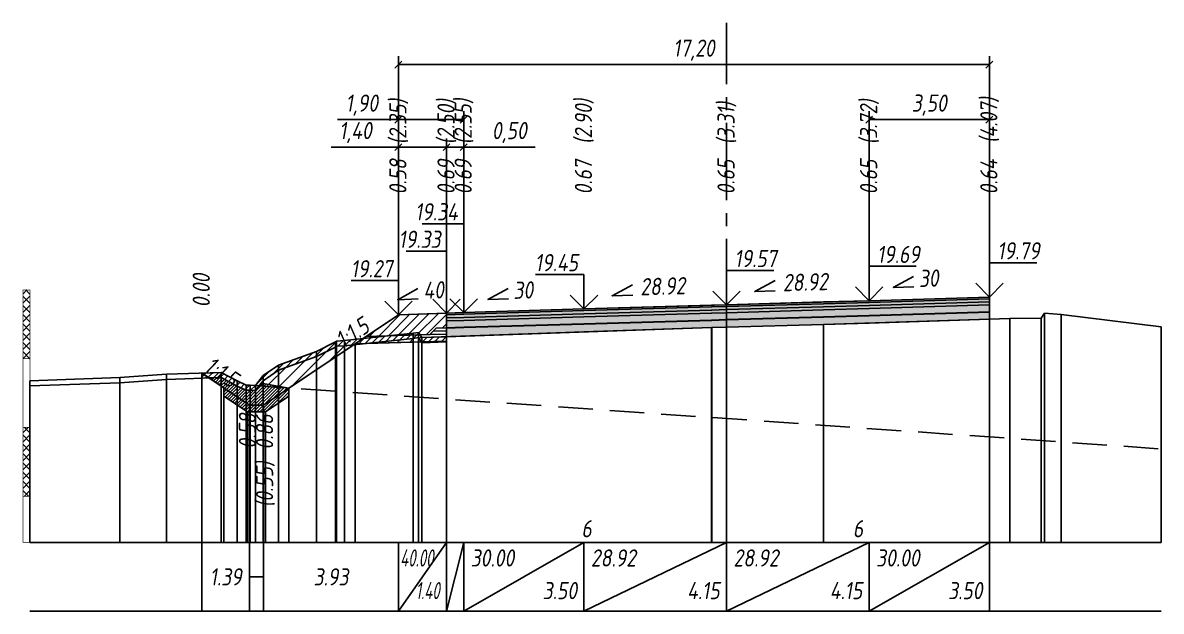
# Model space of a CAD drawing. Extents: x -717 to 1451, y -133302 to 233.
# Drawn here: x 78.9 to 244.6, y -96368 to -96282.4 of the extents above; entities that cross this region are included whole.
import ezdxf
from ezdxf.enums import TextEntityAlignment as Align

# ---------------------------------------------------------------- set-up
doc = ezdxf.new("R2010")
doc.units = 0
doc.linetypes.add('осевая2', pattern=[1.125, 0.75, -0.125, 0.125, -0.125])
doc.linetypes.add('штриховая', pattern=[0.75, 0.5, -0.25])
for name, color, linetype in [('Интерполированный поперечник', 2, 'Continuous'), ('Код_514', 1, 'Continuous'), ('Контур_0', 7, 'Continuous'), ('Контур_2521', 7, 'Continuous'), ('Контур_2564', 7, 'Continuous'), ('Контур_2660', 7, 'Continuous'), ('Контур_2665', 7, 'Continuous'), ('Контур_400', 7, 'Continuous'), ('Контур_508', 7, 'Continuous'), ('Контур_512', 7, 'Continuous'), ('Контур_513', 7, 'Continuous'), ('Контур_818', 7, 'Continuous'), ('Красный поперечник', 1, 'Continuous'), ('Линейка абсолютных высот', 7, 'Continuous'), ('Объём_2501', 7, 'Continuous'), ('Объём_2564', 7, 'Continuous'), ('Объём_2650', 7, 'Continuous'), ('Объём_2660', 7, 'Continuous'), ('Объём_2661', 7, 'Continuous'), ('Объём_2663', 7, 'Continuous'), ('Объём_2664', 7, 'Continuous'), ('Объём_2665', 7, 'Continuous'), ('Объём_2666', 7, 'Continuous'), ('Ось', 1, 'осевая2'), ('Откосы', 7, 'Continuous'), ('Отметки покрытия', 7, 'Continuous'), ('Рабочие отметки', 7, 'Continuous'), ('Рабочие отметки доп.', 7, 'Continuous'), ('Слои выравнивания', 7, 'Continuous'), ('Таблица', 7, 'Continuous'), ('Уклоны проезжей части', 7, 'Continuous'), ('Черный поперечник', 3, 'Continuous')]:
    doc.layers.add(name, color=color, linetype=linetype)
for name, color, linetype, true_color in [('Контур_2540', 2, 'Continuous', 0xffff00), ('Контур_2560', 2, 'Continuous', 0xffff00), ('Контур_2561', 7, 'Continuous', 0xff8040), ('Контур_2562', 3, 'Continuous', 0x00ff00), ('Контур_2563', 7, 'Continuous', 0xff8000), ('Контур_2570', 7, 'Continuous', 0x80ff00), ('Контур_2583', 3, 'Continuous', 0x00ff00), ('Контур_2584', 3, 'Continuous', 0x00ff00), ('Контур_2725', 7, 'Continuous', 0x323232), ('Контур_2736', 4, 'Continuous', 0x00ffff), ('Контур_2737', 4, 'Continuous', 0x00ffff), ('Контур_2738', 4, 'Continuous', 0x00ffff), ('Контур_2739', 4, 'Continuous', 0x00ffff), ('Контур_2741', 4, 'Continuous', 0x00ffff), ('Контур_2742', 4, 'Continuous', 0x00ffff), ('Контур_2743', 4, 'Continuous', 0x00ffff), ('Контур_2744', 7, 'Continuous', 0xa4ffff), ('Контур_2745', 7, 'Continuous', 0xa4ffff), ('Контур_2747', 4, 'Continuous', 0x00ffff), ('Контур_2748', 4, 'Continuous', 0x00ffff), ('Контур_2749', 4, 'Continuous', 0x00ffff), ('Контур_2750', 4, 'Continuous', 0x00ffff), ('Контур_2751', 4, 'Continuous', 0x00ffff), ('Контур_2752', 4, 'Continuous', 0x00ffff), ('Контур_2760', 7, 'Continuous', 0x323232), ('Контур_2761', 7, 'Continuous', 0x323232), ('Контур_2762', 7, 'Continuous', 0x323232), ('Контур_2763', 7, 'Continuous', 0x323232), ('Контур_2764', 7, 'Continuous', 0x323232), ('Контур_2765', 7, 'Continuous', 0x323232), ('Контур_402', 7, 'Continuous', 0xff6464), ('Контур_703', 4, 'Continuous', 0x00ffff), ('Контур_705', 4, 'Continuous', 0x00ffff), ('Контур_707', 4, 'Continuous', 0x00ffff), ('Контур_720', 131, 'Continuous', 0xaaffff), ('Объём_2520', 7, 'Continuous', 0x80ffff), ('Объём_2540', 2, 'Continuous', 0xffff00), ('Объём_2560', 2, 'Continuous', 0xffff00), ('Объём_2561', 7, 'Continuous', 0xff8040), ('Объём_2562', 3, 'Continuous', 0x00ff00), ('Объём_2563', 7, 'Continuous', 0xff8000), ('Объём_2570', 7, 'Continuous', 0x80ff00), ('Объём_2583', 3, 'Continuous', 0x00ff00), ('Объём_2584', 3, 'Continuous', 0x00ff00), ('Объём_2594', 3, 'Continuous', 0x00ff00), ('Объём_2598', 3, 'Continuous', 0x00ff00), ('Объём_2600', 7, 'Continuous', 0x808000), ('Объём_2620', 2, 'Continuous', 0xffff00), ('Объём_2746', 2, 'Continuous', 0xffff00)]:
    doc.layers.add(name, color=color, linetype=linetype, true_color=true_color)
doc.styles.get("Standard").update_dxf_attribs({"font": 'txt', "height": 2.5})
doc.styles.add('М', font='romand.shx', dxfattribs={"width": 0.8, "oblique": 10, "height": 2.5})
doc.dimstyles.new('ISO-25', dxfattribs={"dimtxt": 2.5, "dimasz": 2.5, "dimexe": 1.25, "dimexo": 0.625, "dimtad": 1, "dimtxsty": 'Standard', "dimcen": 2.5, "dimadec": 0, "dimazin": 0, "dimtfac": 1, "dimtmove": 0, "dimatfit": 3, "dimfxl": 1, "dimarcsym": 0})
pattern_1 = [(45.0000013, (0, 0), (-0.67351924, 0.673519211), []), (135.0000003, (0, 0), (-0.673519222, -0.67351923), [])]
pattern_2 = [(0, (0, 0), (0, 6.985), [5.08, -1.905]), (90, (0, 0), (-6.985, 4e-16), [5.08, -1.905])]

# ---------------------------------------------------------------- blocks, each defined once
blk = doc.blocks.new('_Oblique')
at = {"color": 0, "linetype": 'ByBlock', "lineweight": -2}
blk.add_line((-0.5, -0.5), (0.5, 0.5), dxfattribs=at)
blk = doc.blocks.new('*D1909')
at = {"color": 0, "lineweight": -2, "transparency": 16777216}
for p, q in [((133.61, -96300.48), (123.83, -96300.48)), ((133.61, -96324.34), (133.61, -96299.23)), ((140.61, -96300.48), (133.61, -96300.48)), ((140.61, -96324.06), (140.61, -96299.23))]:
    blk.add_line(p, q, dxfattribs=at)
at = {"layer": 'Defpoints', "color": 0, "transparency": 16777216}
for p in [(140.61, -96300.48), (133.61, -96324.96), (140.61, -96324.68)]:
    blk.add_point(p, dxfattribs=at)
at = {"color": 0, "lineweight": -2, "transparency": 16777216, "rotation": 180}
blk.add_blockref('_Oblique', (133.61, -96300.48), dxfattribs=at)
at = {"color": 0, "lineweight": -2, "transparency": 16777216}
blk.add_blockref('_Oblique', (140.61, -96300.48), dxfattribs=at)
at = {"color": 0, "transparency": 16777216, "insert": (127.37, -96298.37), "char_height": 2.5, "width": 8.75, "attachment_point": 5, "style": 'М'}
blk.add_mtext('1,40', dxfattribs=at)
blk = doc.blocks.new('*D1910')
at = {"color": 0, "lineweight": -2, "transparency": 16777216}
for p, q in [((140.61, -96324.06), (140.61, -96299.23)), ((140.61, -96300.48), (143.11, -96300.48)), ((143.11, -96323.98), (143.11, -96299.23)), ((143.11, -96300.48), (153.52, -96300.48))]:
    blk.add_line(p, q, dxfattribs=at)
at = {"layer": 'Defpoints', "color": 0, "transparency": 16777216}
for p in [(143.11, -96300.48), (140.61, -96324.68), (143.11, -96324.61)]:
    blk.add_point(p, dxfattribs=at)
at = {"color": 0, "lineweight": -2, "transparency": 16777216, "rotation": 180}
blk.add_blockref('_Oblique', (140.61, -96300.48), dxfattribs=at)
at = {"color": 0, "lineweight": -2, "transparency": 16777216}
blk.add_blockref('_Oblique', (143.11, -96300.48), dxfattribs=at)
at = {"color": 0, "transparency": 16777216, "insert": (149.76, -96298.37), "char_height": 2.5, "width": 9.1667, "attachment_point": 5, "style": 'М'}
blk.add_mtext('0,50', dxfattribs=at)
blk = doc.blocks.new('*D1911')
at = {"color": 0, "lineweight": -2, "transparency": 16777216}
for p, q in [((202.11, -96322.26), (202.11, -96295.23)), ((219.61, -96321.73), (219.61, -96295.23)), ((219.61, -96296.48), (202.11, -96296.48))]:
    blk.add_line(p, q, dxfattribs=at)
at = {"layer": 'Defpoints', "color": 0, "transparency": 16777216}
for p in [(202.11, -96296.48), (202.11, -96322.88), (219.61, -96322.36)]:
    blk.add_point(p, dxfattribs=at)
at = {"color": 0, "lineweight": -2, "transparency": 16777216, "rotation": 180}
blk.add_blockref('_Oblique', (202.11, -96296.48), dxfattribs=at)
at = {"color": 0, "lineweight": -2, "transparency": 16777216}
blk.add_blockref('_Oblique', (219.61, -96296.48), dxfattribs=at)
at = {"color": 0, "transparency": 16777216, "insert": (210.86, -96294.37), "char_height": 2.5, "width": 9.5833, "attachment_point": 5, "style": 'М'}
blk.add_mtext('3,50', dxfattribs=at)
blk = doc.blocks.new('*D1912')
at = {"color": 0, "lineweight": -2, "transparency": 16777216}
for p, q in [((133.61, -96324.34), (133.61, -96295.23)), ((143.11, -96323.98), (143.11, -96295.23)), ((133.61, -96296.48), (124.74, -96296.48)), ((143.11, -96296.48), (133.61, -96296.48))]:
    blk.add_line(p, q, dxfattribs=at)
at = {"layer": 'Defpoints', "color": 0, "transparency": 16777216}
for p in [(143.11, -96296.48), (133.61, -96324.96), (143.11, -96324.61)]:
    blk.add_point(p, dxfattribs=at)
at = {"color": 0, "lineweight": -2, "transparency": 16777216, "rotation": 180}
blk.add_blockref('_Oblique', (133.61, -96296.48), dxfattribs=at)
at = {"color": 0, "lineweight": -2, "transparency": 16777216}
blk.add_blockref('_Oblique', (143.11, -96296.48), dxfattribs=at)
at = {"color": 0, "transparency": 16777216, "insert": (128.29, -96294.37), "char_height": 2.5, "width": 8.75, "attachment_point": 5, "style": 'М'}
blk.add_mtext('1,90', dxfattribs=at)
blk = doc.blocks.new('*D1913')
at = {"color": 0, "lineweight": -2, "transparency": 16777216}
for p, q in [((133.61, -96324.34), (133.61, -96287.23)), ((219.61, -96321.73), (219.61, -96287.23)), ((133.61, -96288.48), (219.61, -96288.48))]:
    blk.add_line(p, q, dxfattribs=at)
at = {"layer": 'Defpoints', "color": 0, "transparency": 16777216}
for p in [(219.61, -96288.48), (219.61, -96322.36), (133.61, -96324.96)]:
    blk.add_point(p, dxfattribs=at)
at = {"color": 0, "lineweight": -2, "transparency": 16777216, "rotation": 180}
blk.add_blockref('_Oblique', (133.61, -96288.48), dxfattribs=at)
at = {"color": 0, "lineweight": -2, "transparency": 16777216}
blk.add_blockref('_Oblique', (219.61, -96288.48), dxfattribs=at)
at = {"color": 0, "transparency": 16777216, "insert": (176.61, -96286.37), "char_height": 2.5, "width": 11.25, "attachment_point": 5, "style": 'М'}
blk.add_mtext('17,20', dxfattribs=at)

msp = doc.modelspace()

# ---------------------------------------------------------------- hatches: boundary and pattern name
at = {"transparency": 33554681}
h = msp.add_hatch(dxfattribs=at)
h.set_pattern_fill('ANGLE', color=256)
h.set_pattern_definition(pattern_2)
h.paths.add_polyline_path([(127.101, -96329.244), (127.328, -96329.093), (128.945, -96329.044)])
h = msp.add_hatch(dxfattribs=at)
h.set_pattern_fill('ANGLE', color=256)
h.set_pattern_definition(pattern_2)
h.paths.add_polyline_path([(105, -96334.105), (105, -96333.355), (106.07, -96334.069)])
at = {"layer": 'Линейка абсолютных высот'}
h = msp.add_hatch(dxfattribs=at)
h.set_pattern_fill('ANSI37', scale=0.3, style=0)
h.set_pattern_definition(pattern_1)
h.paths.add_polyline_path([(80, -96331.264), (80, -96321.264), (79, -96321.264), (79, -96331.264)])
h = msp.add_hatch(dxfattribs=at)
h.set_pattern_fill('ANSI37', scale=0.3, style=0)
h.set_pattern_definition(pattern_1)
h.paths.add_polyline_path([(80, -96351.264), (80, -96341.264), (79, -96341.264), (79, -96351.264)])
at = {"layer": 'Объём_2563'}
h = msp.add_hatch(dxfattribs=at)
h.set_pattern_fill('ANSI31', color=256, scale=0.3)
h.paths.add_polyline_path([(133.614, -96324.902), (140.614, -96324.622), (140.614, -96326.772), (139.114, -96326.817), (138.187, -96327.745), (128.934, -96328.022)])
at = {"layer": 'Объём_2570'}
h = msp.add_hatch(dxfattribs=at)
h.set_pattern_fill('ANSI31', color=256, scale=0.2)
h.paths.add_polyline_path([(140.614, -96328.809), (137.021, -96328.934), (136.521, -96328.184), (135.742, -96328.308), (125.776, -96329.388), (124.587, -96329.447), (124.46, -96329.577), (121.7, -96330.943), (116.144, -96332.942), (113.915, -96334.479), (112.824, -96335.892), (112.023, -96335.856), (111.474, -96335.858), (110.153, -96335.256), (107.813, -96334.009), (105, -96334.105), (105, -96333.355), (107.813, -96333.259), (110.153, -96334.506), (111.474, -96335.108), (112.023, -96335.106), (112.824, -96335.142), (113.915, -96333.729), (116.144, -96332.192), (121.7, -96330.193), (124.46, -96328.827), (124.587, -96328.697), (125.776, -96328.638), (135.742, -96327.558), (136.521, -96327.434), (137.021, -96328.184), (140.614, -96328.059)])
at = {"layer": 'Объём_2600'}
h = msp.add_hatch(dxfattribs=at)
h.set_pattern_fill('ANSI31', color=6, scale=0.4)
h.paths.add_polyline_path([(135.742, -96328.308), (136.521, -96328.184), (136.934, -96328.805), (128.945, -96329.044)])
h = msp.add_hatch(dxfattribs=at)
h.set_pattern_fill('HONEY', color=5, scale=0.3)
h.paths.add_polyline_path([(140.614, -96328.694), (140.614, -96328.809), (137.021, -96328.934), (136.934, -96328.805)])
h = msp.add_hatch(dxfattribs=at)
h.set_pattern_fill('ANSI31', color=6, scale=0.4)
h.paths.add_polyline_path([(116.144, -96332.942), (121.7, -96330.943), (124.46, -96329.577), (124.587, -96329.447), (125.776, -96329.388), (127.101, -96329.244), (117.669, -96335.532), (113.637, -96334.839), (113.915, -96334.479)])
h = msp.add_hatch(dxfattribs=at)
h.set_pattern_fill('HONEY', color=5, scale=0.3)
h.paths.add_polyline_path([(127.101, -96329.244), (127.328, -96329.093), (128.945, -96329.044)])
h = msp.add_hatch(dxfattribs=at)
h.set_pattern_fill('HONEY', color=5, scale=0.3)
h.paths.add_polyline_path([(105, -96334.105), (105, -96333.355), (106.07, -96334.069)])
at = {"layer": 'Объём_2620'}
h = msp.add_hatch(dxfattribs=at)
h.set_pattern_fill('ANSI31', color=2, scale=0.1)
h.paths.add_polyline_path([(107.813, -96334.009), (110.153, -96335.256), (111.474, -96335.858), (112.023, -96335.856), (112.824, -96335.892), (113.637, -96334.839), (117.669, -96335.532), (117.669, -96336.734), (114.27, -96339), (111.664, -96339), (108.217, -96336.702), (108.217, -96335.5), (106.07, -96334.069)])
at = {"layer": 'Слои выравнивания'}
for color, points in [(2, [(181.364, -96323.422), (195.485, -96323.013), (202.114, -96322.822), (219.614, -96322.297), (219.614, -96322.547), (202.114, -96323.072), (195.485, -96323.263), (181.364, -96323.672)]), (2, [(140.614, -96324.622), (143.114, -96324.547), (160.614, -96324.022), (179.192, -96323.485), (179.223, -96323.484), (181.364, -96323.422), (181.364, -96323.672), (179.223, -96323.734), (179.192, -96323.735), (160.614, -96324.272), (143.114, -96324.797), (140.614, -96324.872)]), (3, [(140.614, -96324.872), (143.114, -96324.797), (160.614, -96324.272), (179.192, -96323.735), (179.223, -96323.734), (181.364, -96323.672), (181.364, -96324.122), (179.223, -96324.184), (179.192, -96324.185), (160.614, -96324.722), (143.114, -96325.247), (140.614, -96325.322)]), (3, [(181.364, -96323.672), (195.485, -96323.263), (202.114, -96323.072), (219.614, -96322.547), (219.614, -96322.997), (202.114, -96323.522), (195.485, -96323.713), (181.364, -96324.122)]), (4, [(181.364, -96324.122), (195.485, -96323.713), (202.114, -96323.522), (219.614, -96322.997), (219.614, -96323.447), (202.114, -96323.972), (195.485, -96324.163), (181.364, -96324.572)]), (5, [(181.364, -96324.572), (195.485, -96324.163), (202.114, -96323.972), (219.614, -96323.447), (219.614, -96324.447), (202.114, -96324.972), (195.485, -96325.163), (181.364, -96325.572)]), (4, [(140.614, -96325.322), (143.114, -96325.247), (160.614, -96324.722), (179.192, -96324.185), (179.223, -96324.184), (181.364, -96324.122), (181.364, -96324.572), (179.223, -96324.634), (179.192, -96324.635), (160.614, -96325.172), (143.114, -96325.697), (140.614, -96325.772)]), (5, [(140.614, -96325.772), (143.114, -96325.697), (160.614, -96325.172), (179.192, -96324.635), (179.223, -96324.634), (181.364, -96324.572), (181.364, -96325.572), (179.223, -96325.634), (179.192, -96325.635), (160.614, -96326.172), (143.114, -96326.697), (140.614, -96326.772)]), (7, [(140.614, -96326.772), (143.114, -96326.697), (160.614, -96326.172), (179.192, -96325.635), (179.223, -96325.634), (181.364, -96325.572), (181.364, -96325.622), (179.223, -96325.684), (179.192, -96325.685), (160.614, -96326.222), (143.114, -96326.747), (140.614, -96326.822)]), (7, [(181.364, -96325.572), (195.485, -96325.163), (202.114, -96324.972), (219.614, -96324.447), (219.614, -96324.497), (202.114, -96325.022), (195.485, -96325.213), (181.364, -96325.622)]), (6, [(181.364, -96325.622), (195.485, -96325.213), (202.114, -96325.022), (219.614, -96324.497), (219.614, -96325.501), (202.114, -96326.087), (195.485, -96326.309), (181.364, -96326.672)]), (6, [(140.614, -96326.822), (143.114, -96326.747), (160.614, -96326.222), (179.192, -96325.685), (179.223, -96325.684), (181.364, -96325.622), (181.364, -96326.672), (179.223, -96326.726), (179.192, -96326.719), (160.614, -96327.364), (143.114, -96327.972), (140.614, -96328.059)])]:
    msp.add_hatch(color=color, dxfattribs=at).paths.add_polyline_path(points)

# ---------------------------------------------------------------- linework, layer by layer
msp.add_lwpolyline([(140.614, -96328.059), (140.614, -96328.809)])
at = {"layer": 'Интерполированный поперечник', "linetype": 'штриховая', "ltscale": 10, "flags": 128}
msp.add_lwpolyline([(112.003, -96335.137), (244.614, -96344.384)], dxfattribs=at)
at = {"layer": 'Код_514'}
for p, q in [((105, -96368), (105, -96358)), ((111.967, -96368), (111.967, -96358)), ((113.967, -96368), (113.967, -96358)), ((133.614, -96368), (133.614, -96358)), ((133.614, -96368), (140.614, -96358)), ((140.614, -96368), (140.614, -96358)), ((140.614, -96368), (143.114, -96358)), ((143.114, -96368), (143.114, -96358)), ((143.114, -96368), (160.614, -96358)), ((160.614, -96368), (160.614, -96358)), ((160.614, -96368), (181.364, -96358)), ((181.364, -96368), (181.364, -96358)), ((181.364, -96368), (202.114, -96358)), ((202.114, -96368), (202.114, -96358)), ((202.114, -96368), (219.614, -96358)), ((219.614, -96368), (219.614, -96358)), ((111.967, -96363), (113.967, -96363))]:
    msp.add_line(p, q, dxfattribs=at)
at = {"layer": 'Контур_0', "flags": 128}
for points in [[(219.614, -96322.297), (219.614, -96326.347)], [(133.614, -96324.902), (117.669, -96335.532), (117.669, -96335.532), (117.669, -96335.532), (117.669, -96335.532), (117.669, -96335.532), (117.669, -96335.532), (117.669, -96335.532), (117.669, -96335.532), (117.669, -96335.532), (117.669, -96335.532), (117.669, -96335.532), (117.669, -96335.532), (117.669, -96335.532), (117.669, -96335.532), (113.967, -96338), (111.967, -96338), (105, -96333.355), (105, -96333.355), (105, -96333.355), (105, -96333.355), (105, -96333.355), (105, -96333.355), (105, -96333.355), (105, -96333.355), (105, -96333.355), (105, -96333.355), (105, -96333.355), (105, -96333.355), (105, -96333.355)], [(133.614, -96324.902), (117.669, -96335.532), (117.669, -96335.532), (117.669, -96335.532), (117.669, -96335.532), (117.669, -96335.532), (117.669, -96335.532), (117.669, -96335.532), (117.669, -96335.532), (117.669, -96335.532), (117.669, -96335.532), (117.669, -96335.532), (117.669, -96335.532), (117.669, -96335.532), (117.669, -96335.532), (113.967, -96338)], [(128.934, -96328.022), (138.187, -96327.745), (139.114, -96326.817), (140.614, -96326.772)], [(139.114, -96326.817), (140.614, -96326.772), (140.614, -96327.672), (138.187, -96327.745), (139.114, -96326.817), (139.114, -96326.817)]]:
    msp.add_lwpolyline(points, dxfattribs=at)
at = {"layer": 'Контур_2521', "color": 250, "flags": 128}
msp.add_lwpolyline([(138.651, -96327.281), (140.614, -96327.222)], dxfattribs=at)
at = {"layer": 'Контур_2540', "flags": 128}
msp.add_lwpolyline([(138.187, -96327.745), (140.614, -96327.672), (140.614, -96328.694), (127.328, -96329.093), (128.934, -96328.022), (138.187, -96327.745), (138.187, -96327.745)], dxfattribs=at)
at = {"layer": 'Контур_2560', "flags": 128}
msp.add_lwpolyline([(133.614, -96324.902), (133.614, -96324.902), (133.614, -96324.902), (140.614, -96324.622)], dxfattribs=at)
at = {"layer": 'Контур_2561', "flags": 128}
msp.add_lwpolyline([(140.614, -96324.622), (140.614, -96324.622), (133.614, -96324.902), (133.614, -96324.902), (140.614, -96324.622)], dxfattribs=at)
at = {"layer": 'Контур_2562', "flags": 128}
msp.add_lwpolyline([(133.614, -96324.902), (133.614, -96324.902), (133.614, -96324.902), (133.614, -96324.902), (133.614, -96324.902)], dxfattribs=at)
at = {"layer": 'Контур_2563', "flags": 128}
msp.add_lwpolyline([(133.614, -96324.902), (140.614, -96324.622), (140.614, -96326.772), (139.114, -96326.817), (138.187, -96327.745), (128.934, -96328.022), (133.614, -96324.902), (133.614, -96324.902)], dxfattribs=at)
at = {"layer": 'Контур_2564', "flags": 128}
msp.add_lwpolyline([(133.614, -96324.902), (140.614, -96324.622)], dxfattribs=at)
at = {"layer": 'Контур_2570', "flags": 128}
msp.add_lwpolyline([(80, -96335.213), (93.068, -96334.765), (99.855, -96334.281), (107.813, -96334.009), (110.153, -96335.256), (111.474, -96335.858), (112.023, -96335.856), (112.824, -96335.892), (113.915, -96334.479), (116.144, -96332.942), (121.7, -96330.943), (124.46, -96329.577), (124.587, -96329.447), (125.776, -96329.388), (135.742, -96328.308), (136.521, -96328.184), (137.021, -96328.934), (140.614, -96328.809), (140.614, -96328.809), (140.614, -96328.809)], dxfattribs=at)
at = {"layer": 'Контур_2583', "flags": 128}
for points in [[(111.664, -96339), (111.967, -96339), (111.967, -96338), (108.217, -96335.5), (108.217, -96336.702), (111.664, -96339)], [(117.669, -96336.734), (117.669, -96335.532), (113.967, -96338), (113.967, -96339), (114.27, -96339), (117.669, -96336.734)]]:
    msp.add_lwpolyline(points, dxfattribs=at)
at = {"layer": 'Контур_2584', "flags": 128}
msp.add_lwpolyline([(113.967, -96339), (113.967, -96338), (111.967, -96338), (111.967, -96339), (113.967, -96339)], dxfattribs=at)
at = {"layer": 'Контур_2660', "flags": 128}
msp.add_lwpolyline([(127.328, -96329.093), (140.614, -96328.694)], dxfattribs=at)
at = {"layer": 'Контур_2665', "flags": 128}
msp.add_lwpolyline([(133.614, -96324.902), (133.614, -96324.902)], dxfattribs=at)
at = {"layer": 'Контур_2725', "flags": 128}
msp.add_lwpolyline([(140.614, -96328.059), (143.114, -96327.972), (160.614, -96327.364), (179.192, -96326.719), (179.223, -96326.726), (181.364, -96326.672), (195.485, -96326.309), (202.114, -96326.087), (219.614, -96325.501)], dxfattribs=at)
at = {"layer": 'Контур_2736', "flags": 128}
for points in [[(133.614, -96324.902), (117.669, -96335.532)], [(117.669, -96335.532), (113.967, -96338)]]:
    msp.add_lwpolyline(points, dxfattribs=at)
at = {"layer": 'Контур_2737', "flags": 128}
msp.add_lwpolyline([(117.669, -96335.532), (117.669, -96335.532)], dxfattribs=at)
at = {"layer": 'Контур_2738', "flags": 128}
msp.add_lwpolyline([(117.669, -96335.532), (117.669, -96335.532)], dxfattribs=at)
at = {"layer": 'Контур_2739', "flags": 128}
msp.add_lwpolyline([(117.669, -96335.532), (117.669, -96335.532)], dxfattribs=at)
at = {"layer": 'Контур_2741', "flags": 128}
msp.add_lwpolyline([(105, -96333.355), (105, -96333.355)], dxfattribs=at)
at = {"layer": 'Контур_2742', "flags": 128}
msp.add_lwpolyline([(105, -96333.355), (105, -96333.355)], dxfattribs=at)
at = {"layer": 'Контур_2743', "flags": 128}
msp.add_lwpolyline([(105, -96333.355), (105, -96333.355)], dxfattribs=at)
at = {"layer": 'Контур_2744', "flags": 128}
msp.add_lwpolyline([(105, -96333.355), (105, -96333.355)], dxfattribs=at)
msp.add_lwpolyline([(105, -96333.355), (105, -96333.355)], dxfattribs=at)
msp.add_lwpolyline([(105, -96333.355), (105, -96333.355)], dxfattribs=at)
msp.add_lwpolyline([(105, -96333.355), (105, -96333.355)], dxfattribs=at)
msp.add_lwpolyline([(105, -96333.355), (105, -96333.355)], dxfattribs=at)
msp.add_lwpolyline([(105, -96333.355), (105, -96333.355)], dxfattribs=at)
at = {"layer": 'Контур_2745', "flags": 128}
msp.add_lwpolyline([(117.669, -96335.532), (117.669, -96335.532)], dxfattribs=at)
msp.add_lwpolyline([(117.669, -96335.532), (117.669, -96335.532)], dxfattribs=at)
msp.add_lwpolyline([(117.669, -96335.532), (117.669, -96335.532)], dxfattribs=at)
msp.add_lwpolyline([(117.669, -96335.532), (117.669, -96335.532)], dxfattribs=at)
msp.add_lwpolyline([(117.669, -96335.532), (117.669, -96335.532)], dxfattribs=at)
msp.add_lwpolyline([(117.669, -96335.532), (117.669, -96335.532)], dxfattribs=at)
at = {"layer": 'Контур_2747', "flags": 128}
msp.add_lwpolyline([(117.669, -96335.532), (117.669, -96335.532)], dxfattribs=at)
at = {"layer": 'Контур_2748', "flags": 128}
msp.add_lwpolyline([(117.669, -96335.532), (117.669, -96335.532)], dxfattribs=at)
at = {"layer": 'Контур_2749', "flags": 128}
msp.add_lwpolyline([(117.669, -96335.532), (117.669, -96335.532)], dxfattribs=at)
at = {"layer": 'Контур_2750', "flags": 128}
msp.add_lwpolyline([(105, -96333.355), (105, -96333.355)], dxfattribs=at)
at = {"layer": 'Контур_2751', "flags": 128}
msp.add_lwpolyline([(105, -96333.355), (105, -96333.355)], dxfattribs=at)
at = {"layer": 'Контур_2752', "flags": 128}
msp.add_lwpolyline([(105, -96333.355), (105, -96333.355)], dxfattribs=at)
at = {"layer": 'Контур_2760', "flags": 128}
msp.add_lwpolyline([(140.614, -96324.622), (143.114, -96324.547), (160.614, -96324.022), (179.192, -96323.485), (179.223, -96323.484), (181.364, -96323.422), (195.485, -96323.013), (202.114, -96322.822), (219.614, -96322.297)], dxfattribs=at)
at = {"layer": 'Контур_2761', "flags": 128}
msp.add_lwpolyline([(140.614, -96324.872), (143.114, -96324.797), (160.614, -96324.272), (179.192, -96323.735), (179.223, -96323.734), (181.364, -96323.672), (195.485, -96323.263), (202.114, -96323.072), (219.614, -96322.547)], dxfattribs=at)
at = {"layer": 'Контур_2762', "flags": 128}
msp.add_lwpolyline([(140.614, -96325.322), (143.114, -96325.247), (160.614, -96324.722), (179.192, -96324.185), (179.223, -96324.184), (181.364, -96324.122), (195.485, -96323.713), (202.114, -96323.522), (219.614, -96322.997)], dxfattribs=at)
at = {"layer": 'Контур_2763', "flags": 128}
msp.add_lwpolyline([(140.614, -96325.772), (143.114, -96325.697), (160.614, -96325.172), (179.192, -96324.635), (179.223, -96324.634), (181.364, -96324.572), (195.485, -96324.163), (202.114, -96323.972), (219.614, -96323.447)], dxfattribs=at)
at = {"layer": 'Контур_2764', "flags": 128}
msp.add_lwpolyline([(140.614, -96326.772), (143.114, -96326.697), (160.614, -96326.172), (179.192, -96325.635), (179.223, -96325.634), (181.364, -96325.572), (195.485, -96325.163), (202.114, -96324.972), (219.614, -96324.447)], dxfattribs=at)
at = {"layer": 'Контур_2765', "flags": 128}
msp.add_lwpolyline([(140.614, -96326.822), (143.114, -96326.747), (160.614, -96326.222), (179.192, -96325.685), (179.223, -96325.684), (181.364, -96325.622), (195.485, -96325.213), (202.114, -96325.022), (219.614, -96324.497)], dxfattribs=at)
at = {"layer": 'Контур_400', "flags": 128}
for points in [[(181.364, -96323.422), (202.114, -96322.822), (219.614, -96322.297)], [(140.614, -96324.622), (143.114, -96324.547), (143.114, -96324.547), (143.114, -96324.547), (143.114, -96324.547), (143.114, -96324.547), (143.114, -96324.547), (160.614, -96324.022), (181.364, -96323.422)]]:
    msp.add_lwpolyline(points, dxfattribs=at)
at = {"layer": 'Контур_402', "flags": 128}
msp.add_lwpolyline([(127.328, -96329.093), (140.614, -96328.694), (140.614, -96328.059), (179.192, -96326.719), (179.223, -96326.726), (181.364, -96326.672), (195.485, -96326.309), (219.614, -96325.501)], dxfattribs=at)
at = {"layer": 'Контур_508', "flags": 128}
msp.add_lwpolyline([(105, -96333.355), (108.217, -96335.5), (108.217, -96336.702), (111.664, -96339), (111.967, -96339), (113.967, -96339), (114.27, -96339), (117.669, -96336.734), (117.669, -96335.532), (127.328, -96329.093), (140.614, -96328.694), (140.614, -96328.059), (179.192, -96326.719), (179.223, -96326.726), (181.364, -96326.672), (195.485, -96326.309), (219.614, -96325.501)], dxfattribs=at)
at = {"layer": 'Контур_512', "flags": 128}
msp.add_lwpolyline([(105, -96333.355), (108.217, -96335.5), (108.217, -96336.702), (111.664, -96339), (111.967, -96339), (113.967, -96339), (114.27, -96339), (117.669, -96336.734), (117.669, -96335.532), (127.328, -96329.093), (140.614, -96328.694)], dxfattribs=at)
at = {"layer": 'Контур_513', "flags": 128}
msp.add_lwpolyline([(105, -96333.355), (108.217, -96335.5), (108.217, -96336.702), (111.664, -96339), (111.967, -96339), (113.967, -96339), (114.27, -96339), (117.669, -96336.734), (117.669, -96335.532), (127.328, -96329.093), (140.614, -96328.694), (140.614, -96328.059), (179.192, -96326.719), (179.223, -96326.726), (181.364, -96326.672), (195.485, -96326.309), (219.614, -96325.501)], dxfattribs=at)
at = {"layer": 'Контур_703', "flags": 128}
msp.add_lwpolyline([(133.614, -96324.902), (117.669, -96335.532)], dxfattribs=at)
at = {"layer": 'Контур_705', "flags": 128}
msp.add_lwpolyline([(117.669, -96335.532), (117.669, -96335.532)], dxfattribs=at)
at = {"layer": 'Контур_707', "flags": 128}
msp.add_lwpolyline([(111.967, -96338), (105, -96333.355)], dxfattribs=at)
at = {"layer": 'Контур_720', "flags": 128}
msp.add_lwpolyline([(113.967, -96338), (111.967, -96338)], dxfattribs=at)
at = {"layer": 'Контур_818', "flags": 128}
msp.add_lwpolyline([(105, -96334.105), (107.813, -96334.009), (110.153, -96335.256), (111.474, -96335.858), (112.023, -96335.856), (112.824, -96335.892), (113.915, -96334.479), (116.144, -96332.942), (121.7, -96330.943), (124.46, -96329.577), (124.587, -96329.447), (125.776, -96329.388), (135.742, -96328.308), (136.521, -96328.184), (137.021, -96328.934), (140.614, -96328.809), (140.614, -96328.809), (140.614, -96328.809)], dxfattribs=at)
at = {"layer": 'Красный поперечник'}
for p, q in [((202.114, -96322.822), (219.614, -96322.297)), ((160.614, -96324.022), (181.364, -96323.422)), ((181.364, -96323.422), (202.114, -96322.822)), ((113.967, -96338), (133.614, -96324.902)), ((133.614, -96324.902), (140.614, -96324.622)), ((140.614, -96324.622), (143.114, -96324.547)), ((143.114, -96324.547), (160.614, -96324.022)), ((140.614, -96328.694), (140.614, -96358)), ((127.328, -96329.093), (127.328, -96358)), ((105, -96333.355), (105, -96358)), ((105, -96333.355), (111.967, -96338)), ((108.217, -96335.5), (108.217, -96358)), ((117.669, -96335.532), (117.669, -96358)), ((108.217, -96336.702), (108.217, -96358)), ((117.669, -96336.734), (117.669, -96358)), ((111.967, -96338), (113.967, -96338)), ((111.664, -96339), (111.664, -96358)), ((111.967, -96339), (111.967, -96358)), ((113.967, -96339), (113.967, -96358)), ((114.27, -96339), (114.27, -96358))]:
    msp.add_line(p, q, dxfattribs=at)
at = {"layer": 'Линейка абсолютных высот', "color": 7, "const_width": 0.1, "flags": 128}
for points in [[(80, -96331.264), (80, -96321.264), (79, -96321.264), (79, -96331.264), (80, -96331.264)], [(80, -96341.264), (80, -96331.264), (79, -96331.264), (79, -96341.264), (80, -96341.264)], [(80, -96351.264), (80, -96341.264), (79, -96341.264), (79, -96351.264), (80, -96351.264)], [(80, -96358), (80, -96351.264), (79, -96351.264), (79, -96358), (80, -96358)]]:
    msp.add_lwpolyline(points, dxfattribs=at)
at = {"layer": 'Объём_2501', "flags": 128}
for points in [[(181.364, -96323.422), (202.114, -96322.822), (219.614, -96322.297)], [(140.614, -96324.622), (143.114, -96324.547), (143.114, -96324.547), (143.114, -96324.547), (143.114, -96324.547), (143.114, -96324.547), (143.114, -96324.547), (160.614, -96324.022), (181.364, -96323.422)]]:
    msp.add_lwpolyline(points, dxfattribs=at)
at = {"layer": 'Объём_2520', "color": 250, "flags": 128}
msp.add_lwpolyline([(139.114, -96326.817), (140.614, -96326.772), (140.614, -96327.672), (138.187, -96327.745), (139.114, -96326.817), (139.114, -96326.817)], dxfattribs=at)
at = {"layer": 'Объём_2540', "flags": 128}
msp.add_lwpolyline([(138.187, -96327.745), (140.614, -96327.672), (140.614, -96328.694), (127.328, -96329.093), (128.934, -96328.022), (138.187, -96327.745), (138.187, -96327.745)], dxfattribs=at)
at = {"layer": 'Объём_2560', "flags": 128}
msp.add_lwpolyline([(133.614, -96324.902), (133.614, -96324.902), (133.614, -96324.902), (140.614, -96324.622)], dxfattribs=at)
at = {"layer": 'Объём_2561', "flags": 128}
msp.add_lwpolyline([(140.614, -96324.622), (140.614, -96324.622), (133.614, -96324.902), (133.614, -96324.902), (140.614, -96324.622)], dxfattribs=at)
at = {"layer": 'Объём_2562', "flags": 128}
msp.add_lwpolyline([(133.614, -96324.902), (133.614, -96324.902), (133.614, -96324.902), (133.614, -96324.902), (133.614, -96324.902)], dxfattribs=at)
at = {"layer": 'Объём_2563', "color": 250, "flags": 128}
msp.add_lwpolyline([(133.614, -96324.902), (140.614, -96324.622), (140.614, -96326.772), (139.114, -96326.817), (138.187, -96327.745), (128.934, -96328.022), (133.614, -96324.902), (133.614, -96324.902)], dxfattribs=at)
at = {"layer": 'Объём_2564', "flags": 128}
msp.add_lwpolyline([(133.614, -96324.902), (140.614, -96324.622)], dxfattribs=at)
at = {"layer": 'Объём_2570', "flags": 128}
for points in [[(140.614, -96328.809), (140.614, -96328.809), (137.021, -96328.934), (136.521, -96328.184), (135.742, -96328.308), (125.776, -96329.388), (124.587, -96329.447), (124.46, -96329.577), (121.7, -96330.943), (116.144, -96332.942), (113.915, -96334.479), (112.824, -96335.892), (112.023, -96335.856), (111.474, -96335.858), (110.153, -96335.256), (107.813, -96334.009), (105, -96334.105), (105, -96333.355), (107.813, -96333.259), (110.153, -96334.506), (111.474, -96335.108), (112.023, -96335.106), (112.824, -96335.142), (113.915, -96333.729), (116.144, -96332.192), (121.7, -96330.193), (124.46, -96328.827), (124.587, -96328.697), (125.776, -96328.638), (135.742, -96327.558), (136.521, -96327.434), (137.021, -96328.184), (140.614, -96328.059), (140.614, -96328.809), (140.614, -96328.809)], [(140.614, -96328.809), (140.614, -96328.809), (140.614, -96328.809)]]:
    msp.add_lwpolyline(points, dxfattribs=at)
at = {"layer": 'Объём_2583', "flags": 128}
for points in [[(111.664, -96339), (111.967, -96339), (111.967, -96338), (108.217, -96335.5), (108.217, -96336.702), (111.664, -96339)], [(117.669, -96336.734), (117.669, -96335.532), (113.967, -96338), (113.967, -96339), (114.27, -96339), (117.669, -96336.734)]]:
    msp.add_lwpolyline(points, dxfattribs=at)
at = {"layer": 'Объём_2584', "flags": 128}
msp.add_lwpolyline([(113.967, -96339), (113.967, -96338), (111.967, -96338), (111.967, -96339), (113.967, -96339)], dxfattribs=at)
at = {"layer": 'Объём_2594', "flags": 128}
for points in [[(111.967, -96338), (108.217, -96335.5)], [(117.669, -96335.532), (113.967, -96338)]]:
    msp.add_lwpolyline(points, dxfattribs=at)
at = {"layer": 'Объём_2598', "flags": 128}
msp.add_lwpolyline([(113.967, -96338), (111.967, -96338)], dxfattribs=at)
at = {"layer": 'Объём_2600', "color": 5, "flags": 128}
for points in [[(140.614, -96328.694), (140.614, -96328.809), (137.021, -96328.934), (136.934, -96328.805), (140.614, -96328.694), (140.614, -96328.694)], [(127.101, -96329.244), (127.328, -96329.093), (128.945, -96329.044), (127.101, -96329.244), (127.101, -96329.244)], [(105, -96334.105), (105, -96333.355), (106.07, -96334.069), (105, -96334.105), (105, -96334.105)]]:
    msp.add_lwpolyline(points, dxfattribs=at)
at = {"layer": 'Объём_2620', "flags": 128}
msp.add_lwpolyline([(107.813, -96334.009), (110.153, -96335.256), (111.474, -96335.858), (112.023, -96335.856), (112.824, -96335.892), (113.637, -96334.839), (117.669, -96335.532), (117.669, -96336.734), (114.27, -96339), (111.664, -96339), (108.217, -96336.702), (108.217, -96335.5), (106.07, -96334.069), (107.813, -96334.009), (107.813, -96334.009)], dxfattribs=at)
at = {"layer": 'Объём_2650', "color": 6, "flags": 128}
for points in [[(135.742, -96328.308), (136.521, -96328.184), (136.934, -96328.805), (128.945, -96329.044), (135.742, -96328.308), (135.742, -96328.308)], [(116.144, -96332.942), (121.7, -96330.943), (124.46, -96329.577), (124.587, -96329.447), (125.776, -96329.388), (127.101, -96329.244), (117.669, -96335.532), (113.637, -96334.839), (113.915, -96334.479), (116.144, -96332.942), (116.144, -96332.942)]]:
    msp.add_lwpolyline(points, dxfattribs=at)
at = {"layer": 'Объём_2660', "flags": 128}
msp.add_lwpolyline([(127.328, -96329.093), (140.614, -96328.694)], dxfattribs=at)
at = {"layer": 'Объём_2661', "flags": 128}
msp.add_lwpolyline([(133.614, -96324.902), (117.669, -96335.532)], dxfattribs=at)
at = {"layer": 'Объём_2663', "flags": 128}
for points in [[(111.967, -96338), (105, -96333.355)], [(117.669, -96335.532), (113.967, -96338)]]:
    msp.add_lwpolyline(points, dxfattribs=at)
at = {"layer": 'Объём_2664', "flags": 128}
msp.add_lwpolyline([(113.967, -96338), (111.967, -96338)], dxfattribs=at)
at = {"layer": 'Объём_2665', "flags": 128}
msp.add_lwpolyline([(133.614, -96324.902), (133.614, -96324.902)], dxfattribs=at)
at = {"layer": 'Объём_2666', "flags": 128}
msp.add_lwpolyline([(133.614, -96324.902), (117.669, -96335.532)], dxfattribs=at)
at = {"layer": 'Объём_2746', "flags": 128}
for points in [[(135.742, -96328.308), (136.521, -96328.184), (136.934, -96328.805), (128.934, -96329.045), (135.742, -96328.308), (135.742, -96328.308)], [(114.27, -96339), (111.664, -96339), (108.217, -96336.702), (108.217, -96335.5), (111.967, -96338), (113.967, -96338), (117.669, -96335.532), (117.669, -96336.734), (114.27, -96339), (114.27, -96339)]]:
    msp.add_lwpolyline(points, dxfattribs=at)
at = {"layer": 'Ось', "ltscale": 15}
msp.add_line((181.364, -96341.971), (181.364, -96282.393), dxfattribs=at)
at = {"layer": 'Откосы', "color": 1, "flags": 128}
for points in [[(167.706, -96322.006), (164.707, -96322.093), (167.662, -96320.507)], [(188.456, -96321.406), (185.457, -96321.493), (188.412, -96319.907)], [(208.629, -96320.816), (205.631, -96320.906), (208.584, -96319.317)], [(136.506, -96322.56), (133.508, -96322.679), (136.446, -96321.061)], [(149.629, -96322.541), (146.631, -96322.631), (149.584, -96321.042)]]:
    msp.add_lwpolyline(points, dxfattribs=at)
at = {"layer": 'Отметки покрытия', "color": 1}
for p, q in [((143.114, -96311.622), (137.064, -96311.622)), ((143.114, -96324.547), (143.114, -96311.622)), ((140.614, -96315.622), (134.764, -96315.622)), ((140.614, -96324.622), (140.614, -96315.622)), ((219.614, -96322.297), (219.614, -96317.297)), ((219.614, -96317.297), (226.514, -96317.297)), ((181.364, -96323.422), (181.364, -96318.422)), ((181.364, -96318.422), (188.264, -96318.422)), ((202.114, -96322.822), (202.114, -96317.822)), ((202.114, -96317.822), (208.964, -96317.822)), ((133.614, -96319.902), (126.714, -96319.902)), ((133.614, -96324.902), (133.614, -96319.902)), ((160.614, -96319.022), (153.564, -96319.022)), ((160.614, -96324.022), (160.614, -96319.022)), ((219.614, -96322.297), (217.614, -96320.297)), ((219.614, -96322.297), (221.614, -96320.297)), ((160.614, -96324.022), (158.614, -96322.022)), ((160.614, -96324.022), (162.614, -96322.022)), ((181.364, -96323.422), (179.364, -96321.422)), ((181.364, -96323.422), (183.364, -96321.422)), ((202.114, -96322.822), (200.114, -96320.822)), ((202.114, -96322.822), (204.114, -96320.822)), ((133.614, -96324.902), (131.614, -96322.902)), ((133.614, -96324.902), (135.614, -96322.902)), ((140.614, -96324.622), (138.614, -96322.622)), ((140.614, -96324.622), (142.614, -96322.622)), ((143.114, -96324.547), (141.114, -96322.547)), ((143.114, -96324.547), (145.114, -96322.547))]:
    msp.add_line(p, q, dxfattribs=at)
at = {"layer": 'Слои выравнивания'}
for p, q in [((219.614, -96322.297), (219.614, -96358)), ((181.364, -96323.422), (181.364, -96358)), ((140.614, -96324.622), (140.614, -96358))]:
    msp.add_line(p, q, dxfattribs=at)
at = {"layer": 'Слои выравнивания', "color": 2, "flags": 128}
for points in [[(181.364, -96323.422), (195.485, -96323.013), (202.114, -96322.822), (219.614, -96322.297), (219.614, -96322.547), (202.114, -96323.072), (195.485, -96323.263), (181.364, -96323.672)], [(140.614, -96324.622), (143.114, -96324.547), (160.614, -96324.022), (179.192, -96323.485), (179.223, -96323.484), (181.364, -96323.422), (181.364, -96323.672), (179.223, -96323.734), (179.192, -96323.735), (160.614, -96324.272), (143.114, -96324.797), (140.614, -96324.872)]]:
    msp.add_lwpolyline(points, close=True, dxfattribs=at)
at = {"layer": 'Слои выравнивания', "color": 3, "flags": 128}
for points in [[(140.614, -96324.872), (143.114, -96324.797), (160.614, -96324.272), (179.192, -96323.735), (179.223, -96323.734), (181.364, -96323.672), (181.364, -96324.122), (179.223, -96324.184), (179.192, -96324.185), (160.614, -96324.722), (143.114, -96325.247), (140.614, -96325.322)], [(181.364, -96323.672), (195.485, -96323.263), (202.114, -96323.072), (219.614, -96322.547), (219.614, -96322.997), (202.114, -96323.522), (195.485, -96323.713), (181.364, -96324.122)]]:
    msp.add_lwpolyline(points, close=True, dxfattribs=at)
at = {"layer": 'Слои выравнивания', "color": 4, "flags": 128}
for points in [[(181.364, -96324.122), (195.485, -96323.713), (202.114, -96323.522), (219.614, -96322.997), (219.614, -96323.447), (202.114, -96323.972), (195.485, -96324.163), (181.364, -96324.572)], [(140.614, -96325.322), (143.114, -96325.247), (160.614, -96324.722), (179.192, -96324.185), (179.223, -96324.184), (181.364, -96324.122), (181.364, -96324.572), (179.223, -96324.634), (179.192, -96324.635), (160.614, -96325.172), (143.114, -96325.697), (140.614, -96325.772)]]:
    msp.add_lwpolyline(points, close=True, dxfattribs=at)
at = {"layer": 'Слои выравнивания', "color": 5, "flags": 128}
for points in [[(181.364, -96324.572), (195.485, -96324.163), (202.114, -96323.972), (219.614, -96323.447), (219.614, -96324.447), (202.114, -96324.972), (195.485, -96325.163), (181.364, -96325.572)], [(140.614, -96325.772), (143.114, -96325.697), (160.614, -96325.172), (179.192, -96324.635), (179.223, -96324.634), (181.364, -96324.572), (181.364, -96325.572), (179.223, -96325.634), (179.192, -96325.635), (160.614, -96326.172), (143.114, -96326.697), (140.614, -96326.772)]]:
    msp.add_lwpolyline(points, close=True, dxfattribs=at)
at = {"layer": 'Слои выравнивания', "color": 7, "flags": 128}
for points in [[(140.614, -96326.772), (143.114, -96326.697), (160.614, -96326.172), (179.192, -96325.635), (179.223, -96325.634), (181.364, -96325.572), (181.364, -96325.622), (179.223, -96325.684), (179.192, -96325.685), (160.614, -96326.222), (143.114, -96326.747), (140.614, -96326.822)], [(181.364, -96325.572), (195.485, -96325.163), (202.114, -96324.972), (219.614, -96324.447), (219.614, -96324.497), (202.114, -96325.022), (195.485, -96325.213), (181.364, -96325.622)]]:
    msp.add_lwpolyline(points, close=True, dxfattribs=at)
at = {"layer": 'Слои выравнивания', "color": 6, "flags": 128}
for points in [[(181.364, -96325.622), (195.485, -96325.213), (202.114, -96325.022), (219.614, -96324.497), (219.614, -96325.501), (202.114, -96326.087), (195.485, -96326.309), (181.364, -96326.672)], [(140.614, -96326.822), (143.114, -96326.747), (160.614, -96326.222), (179.192, -96325.685), (179.223, -96325.684), (181.364, -96325.622), (181.364, -96326.672), (179.223, -96326.726), (179.192, -96326.719), (160.614, -96327.364), (143.114, -96327.972), (140.614, -96328.059)]]:
    msp.add_lwpolyline(points, close=True, dxfattribs=at)
at = {"layer": 'Таблица'}
for p, q in [((80, -96358), (244.614, -96358)), ((80, -96368), (244.614, -96368))]:
    msp.add_line(p, q, dxfattribs=at)
at = {"layer": 'Черный поперечник', "color": 7}
for p, q in [((222.576, -96325.402), (222.576, -96358)), ((227.122, -96325.371), (227.122, -96358)), ((227.634, -96324.615), (227.634, -96358)), ((230.038, -96324.855), (230.038, -96358)), ((179.192, -96326.719), (179.192, -96358)), ((179.223, -96326.726), (179.223, -96358)), ((181.364, -96326.672), (181.364, -96358)), ((195.485, -96326.309), (195.485, -96358)), ((244.614, -96326.621), (244.614, -96358)), ((124.46, -96328.827), (124.46, -96358)), ((124.587, -96328.697), (124.587, -96358)), ((125.776, -96328.638), (125.776, -96358)), ((135.742, -96327.558), (135.742, -96358)), ((136.521, -96327.434), (136.521, -96358)), ((137.021, -96328.184), (137.021, -96358)), ((121.7, -96330.193), (121.7, -96358)), ((116.144, -96332.192), (116.144, -96358)), ((99.855, -96333.531), (99.855, -96358)), ((107.813, -96333.259), (107.813, -96358)), ((113.915, -96333.729), (113.915, -96358)), ((80, -96334.463), (80, -96358)), ((93.068, -96334.015), (93.068, -96358)), ((110.153, -96334.506), (110.153, -96358)), ((111.474, -96335.108), (111.474, -96358)), ((112.023, -96335.106), (112.023, -96358)), ((112.824, -96335.142), (112.824, -96358))]:
    msp.add_line(p, q, dxfattribs=at)
at = {"layer": 'Черный поперечник', "flags": 128}
msp.add_lwpolyline([(80, -96334.463), (93.068, -96334.015), (99.855, -96333.531), (107.813, -96333.259), (110.153, -96334.506), (111.474, -96335.108), (112.023, -96335.106), (112.824, -96335.142), (113.915, -96333.729), (116.144, -96332.192), (121.7, -96330.193), (124.46, -96328.827), (124.587, -96328.697), (125.776, -96328.638), (135.742, -96327.558), (136.521, -96327.434), (137.021, -96328.184), (179.192, -96326.719), (179.223, -96326.726), (181.364, -96326.672), (195.485, -96326.309), (222.576, -96325.402), (227.122, -96325.371), (227.634, -96324.615), (230.038, -96324.855), (244.614, -96326.621)], dxfattribs=at)

# ---------------------------------------------------------------- texts
at = {"layer": 'Код_514', "style": 'М', "oblique": 10}
for s, width, p in [('40.00', 0.6, (133.863, -96359)), ('30.00', 0.8, (144.114, -96359)), ('28.92', 0.8, (161.614, -96359)), ('28.92', 0.8, (182.364, -96359)), ('30.00', 0.8, (203.114, -96359))]:
    msp.add_text(s, height=2.5, dxfattribs=dict(at, width=width)).set_placement(p, align=Align.TOP_LEFT)
at = {"layer": 'Код_514', "style": 'М', "oblique": 10, "width": 0.8}
for s, p in [('1.39', (108.484, -96363)), ('3.93', (123.791, -96363))]:
    msp.add_text(s, height=2.5, dxfattribs=at).set_placement(p, align=Align.MIDDLE_CENTER)
at = {"layer": 'Код_514', "style": 'М', "oblique": 10}
for s, width, p in [('1.40', 0.6, (139.614, -96367)), ('3.50', 0.8, (159.614, -96367)), ('4.15', 0.8, (180.364, -96367)), ('4.15', 0.8, (201.114, -96367)), ('3.50', 0.8, (218.614, -96367))]:
    msp.add_text(s, height=2.5, dxfattribs=dict(at, width=width)).set_placement(p, align=Align.BOTTOM_RIGHT)
at = {"layer": 'Отметки покрытия', "color": 1, "style": 'М', "oblique": 10, "width": 0.8}
for s, p in [('19.34', (142.256, -96311.89)), ('19.33', (139.756, -96315.89)), ('19.27', (132.756, -96320.17)), ('19.45', (159.756, -96319.29))]:
    msp.add_text(s, height=2.5, dxfattribs=at).set_placement(p, align=Align.BOTTOM_RIGHT)
for s, p in [('19.57', (182.506, -96318.69)), ('19.69', (203.256, -96318.09)), ('19.79', (220.756, -96317.565))]:
    msp.add_text(s, height=2.5, dxfattribs=at).set_placement(p, align=Align.BOTTOM_LEFT)
at = {"layer": 'Рабочие отметки', "color": 1, "style": 'М', "oblique": 10, "width": 0.8}
for s, p in [('0.58', (133.536, -96307.372)), ('0.69', (140.536, -96307.372)), ('0.69', (143.036, -96307.372)), ('0.67', (160.536, -96307.372)), ('0.65', (181.286, -96307.372)), ('0.65', (202.036, -96307.372)), ('0.64', (219.536, -96307.372)), ('0.00', (104.922, -96323.786))]:
    msp.add_text(s, height=2.5, rotation=90, dxfattribs=at).set_placement(p, align=Align.MIDDLE_LEFT)
for s, p in [('0.58', (111.639, -96339.224)), ('0.86', (114.139, -96339.371))]:
    msp.add_text(s, height=2.5, rotation=90, dxfattribs=at).set_placement(p, align=Align.MIDDLE_RIGHT)
at = {"layer": 'Рабочие отметки доп.', "color": 1, "style": 'М', "oblique": 10, "width": 0.8}
for s, p in [('(2.35)', (133.536, -96300.072)), ('(2.50)', (140.536, -96300.072)), ('(2.55)', (143.036, -96300.072)), ('(2.90)', (160.536, -96300.022)), ('(3.31)', (181.286, -96300.072)), ('(3.72)', (202.036, -96300.072)), ('(4.07)', (219.536, -96299.872))]:
    msp.add_text(s, height=2.5, rotation=90, dxfattribs=at).set_placement(p, align=Align.MIDDLE_LEFT)
msp.add_text('(0.55)', height=2.5, rotation=90, dxfattribs=at).set_placement((114.139, -96346.231), align=Align.MIDDLE_RIGHT)
at = {"layer": 'Слои выравнивания', "style": 'М', "oblique": 10, "width": 0.8}
for p in [(160.989, -96358), (200.489, -96358)]:
    msp.add_text('6', height=2.5, dxfattribs=at).set_placement(p, align=Align.BOTTOM_CENTER)
at = {"layer": 'Уклоны проезжей части', "color": 1, "style": 'М', "oblique": 10, "width": 0.8}
for s, rotation, p in [('28.92', 1.65628, (192.879, -96322.122)), ('30', 1.71836, (210.834, -96321.56)), ('40', 2.29061, (138.81, -96323.276)), ('30', 1.71836, (151.834, -96323.285)), ('28.92', 1.65628, (172.129, -96322.722)), ('1:1.5', 33.69007, (128.032, -96329.151)), ('1:1.5', 326.30994, (106.787, -96334.895))]:
    msp.add_text(s, height=2.5, rotation=rotation, dxfattribs=at).set_placement(p, align=Align.BOTTOM_CENTER)

# ---------------------------------------------------------------- dimensions: what is measured, and where the dimension line sits
at = {"color": 5}
dim = msp.add_linear_dim(base=(219.614, -96288.484), p1=(133.614, -96324.964), p2=(219.614, -96322.359), angle=180, dimstyle='ISO-25', override={"dimasz": 1, "dimlfac": 0.2, "dimzin": 0, "dimtxsty": 'М', "dimblk1": 'Oblique', "dimblk2": 'Oblique', "dimsah": 1}, dxfattribs=at)
dim.commit()
dim.dimension.update_dxf_attribs({"geometry": '*D1913', "text_midpoint": (176.614, -96286.371)})
for base, p1, p2, picture, middle in [((143.114, -96296.484), (133.614, -96324.964), (143.114, -96324.609), '*D1912', (128.285, -96296.484)), ((140.614, -96300.484), (133.614, -96324.964), (140.614, -96324.684), '*D1909', (127.366, -96300.484)), ((143.114, -96300.484), (140.614, -96324.684), (143.114, -96324.609), '*D1910', (149.762, -96300.484))]:
    dim = msp.add_linear_dim(base=base, p1=p1, p2=p2, angle=180, dimstyle='ISO-25', override={"dimasz": 1, "dimlfac": 0.2, "dimzin": 0, "dimtxsty": 'М', "dimblk1": 'Oblique', "dimblk2": 'Oblique', "dimsah": 1}, dxfattribs=at)
    dim.commit()
    dim.dimension.update_dxf_attribs({"geometry": picture, "text_midpoint": middle, "dimtype": 160})
dim = msp.add_linear_dim(base=(202.114, -96296.484), p1=(219.614, -96322.359), p2=(202.114, -96322.884), dimstyle='ISO-25', override={"dimasz": 1, "dimlfac": 0.2, "dimzin": 0, "dimtxsty": 'М', "dimblk1": 'Oblique', "dimblk2": 'Oblique', "dimsah": 1}, dxfattribs=at)
dim.commit()
dim.dimension.update_dxf_attribs({"geometry": '*D1911', "text_midpoint": (210.864, -96294.371)})

doc.saveas('drawing.dxf')
